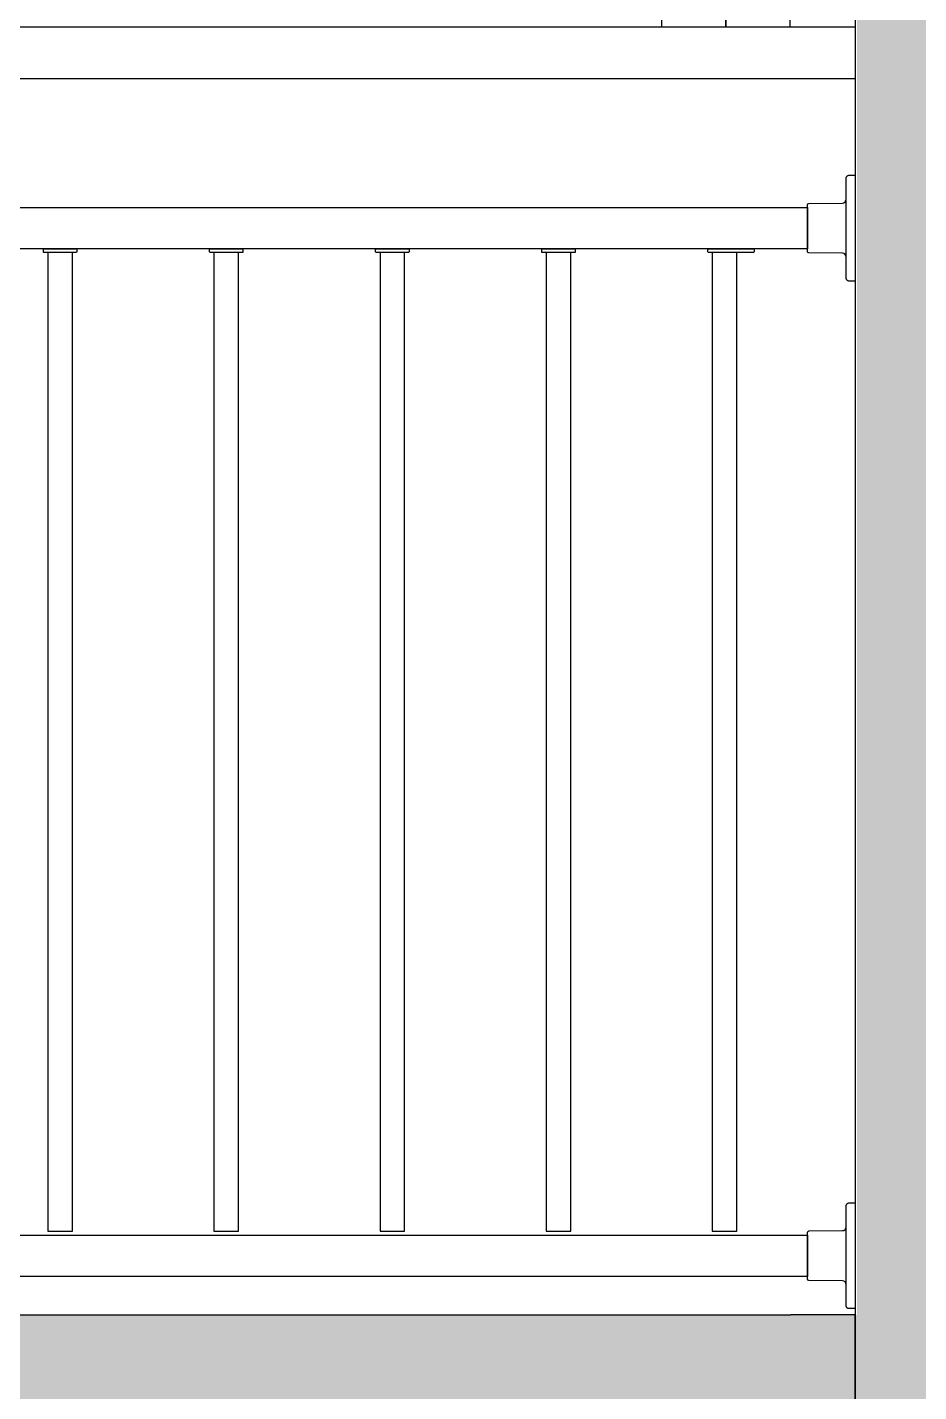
# Model space of a CAD drawing. Extents: x -12446 to 284554, y -295110 to 165007.
# Drawn here: x 19861 to 20553, y -252424 to -251364 of the extents above; entities that cross this region are included whole.
import ezdxf

# ---------------------------------------------------------------- set-up
doc = ezdxf.new("R2010")
doc.units = 0
doc.header["$LTSCALE"] = 1000
doc.linetypes.add('AX-14-E$0$AX-85-M02$0$DASH', pattern=[0.35, 0.25, -0.1])
doc.linetypes.add('AX-14-E$0$DASH', pattern=[0.35, 0.25, -0.1])
doc.layers.get('0').update_dxf_attribs({"linetype": 'CONTINUOUS'})
doc.layers.get('Defpoints').update_dxf_attribs({"linetype": 'CONTINUOUS'})
for name, color, linetype in [('A-Anno-Note', 241, 'CONTINUOUS'), ('AX-14-comp-tc$0$AX-T-LMCZ-Z$1$AX-13-E01-E03$0$家具与填充', 251, 'CONTINUOUS'), ('AX-14-comp-tc$0$灰褐色真石漆', 15, 'CONTINUOUS'), ('AX-14-E$0$A-Detl-Fine', 152, 'CONTINUOUS'), ('AX-14-E$0$A-Detl-Patt', 8, 'CONTINUOUS'), ('AX-14-E$0$A-Detl-Thin', 131, 'CONTINUOUS'), ('AX-14-E$0$A-elev-HRAL', 61, 'CONTINUOUS'), ('AX-14-E$0$A-elev-XFINE', 8, 'CONTINUOUS'), ('AX-14-E$0$栏杆型材', 82, 'CONTINUOUS'), ('AX-14-E$0$阳台栏杆扶手', 82, 'CONTINUOUS')]:
    doc.layers.add(name, color=color, linetype=linetype)
doc.layers.add('AX-14-E$0$花形线', color=241, linetype='CONTINUOUS', lineweight=15)

# ---------------------------------------------------------------- blocks, each defined once
blk = doc.blocks.new('AX-14-E$0$32固定座立面')
at = {"layer": 'AX-14-E$0$栏杆型材', "color": 6, "linetype": 'Continuous'}
blk.add_line((-7.000000000029103, -22.48393362967181), (-7.000000000029103, 22.48393362967181), dxfattribs=at)
blk.add_lwpolyline([(-7.000000000029103, -22.48393363013747, 0.4116598905253932), (-9.973820392653579, -19.48404786120226), (-36.00872653194528, -19.25684467663814, -0.411659890479309), (-36.99999999529972, -18.25688275466382), (-36.99999999529972, 18.25688275466382, -0.411659890479309), (-36.00872653194528, 19.25684467663814), (-9.973820392653579, 19.48404786120226, 0.4116598904800121), (-7.000000000029103, 22.48393362967181), (-7.000000000014551, 39.03737757549971, -0.4116598903650479), (-5.017453071239287, 41.03730142168934), (0, 41.08108807232929), (0, -41.08108807232929), (-5.017453071239287, -41.03730142167478, -0.41165989040972), (-7.000000000014551, -39.03737757517956)], format="xyb", close=True, dxfattribs=at)
blk = doc.blocks.new('AX-14-E$0$螺帽01')
at = {"layer": 'AX-14-E$0$A-elev-XFINE', "linetype": 'Continuous'}
blk.add_lwpolyline([(-12.5, -3), (12.5, -3, 0.4142135623274548), (13, -2.500000000058208), (13, -0.5, 0.4142135624073697), (12.5, 0), (-12.5, 0, 0.4142135623954785), (-13, -0.5000000000582077), (-13, -2.500000000058208, 0.4142135623389978)], format="xyb", close=True, dxfattribs=at)
blk = doc.blocks.new('AX-14-E$0$镁铝合金竖杆576')
at = {"layer": 'AX-14-E$0$A-elev-HRAL', "ltscale": 10}
for p, q in [((-13.50000172854925, 287.4872144144028, 2.708195550542179e-05), (-13.50000172854925, -287.5127855856117, 2.708195550542179e-05)), ((-13.00000172854925, 287.9872144144028, 2.708195550542179e-05), (4.99999827145075, 287.9872144144028, 2.708195550542179e-05)), ((5.49999827145075, 287.4872144144028, 2.708195550542179e-05), (5.49999827145075, -287.5127855856117, 2.708195550542179e-05)), ((-10.00000172854925, 283.9872144144028, 2.708195550542179e-05), (-9.998426948150154, 186.0128751676675)), ((-9.50000172854925, 284.4872144144028, 2.708195550542179e-05), (1.49999827145075, 284.4872144144028, 2.708195550542179e-05)), ((1.99999827145075, 283.9872144144028, 2.708195550542179e-05), (1.99999827145075, -284.0127855856117, 2.708195550542179e-05)), ((1.99999827145075, 207.4829752628284), (5.49999827145075, 207.4829752628284)), ((-9.998426948033739, 196.0128751676675), (0.001573051966261119, 186.0128751676675)), ((-9.998426948033739, 186.0128751676675), (0.001573051966261119, 186.0128751676675)), ((-9.998426948150154, 185.0128751676675), (-9.998426948150154, 171.0128751676675)), ((-9.998426948033739, 185.0128751676675), (0.001573051966261119, 185.0128751676675)), ((0.001573051966261119, 186.0128751676675), (0.001573051966261119, 170.0128751676675)), ((-9.998426948150154, 170.0128751676675), (-10, 8)), ((-9.998426948033739, 171.0128751676675), (0.001573051966261119, 171.0128751676675)), ((-9.998426948033739, 170.0128751676675), (0.001573051966261119, 170.0128751676675)), ((-9.998426948033739, 160.0128751676675), (0.001573051966261119, 170.0128751676675)), ((-10, 18), (0, 8)), ((-10, 8), (0, 8)), ((0, 8), (0, -8)), ((-10, -8), (-10.0000017285638, -170.0127855856408)), ((-10, -8), (0, -8)), ((-10, -18), (0, -8)), ((-10.0000017285638, -160.0127855856408), (-1.728563802316785e-06, -170.0127855856408)), ((-10.0000017285638, -170.0127855856408), (-1.728563802316785e-06, -170.0127855856408)), ((-10.0000017285638, -171.0127855856408), (-10.0000017285638, -185.0127855856408)), ((-10.0000017285638, -171.0127855856408), (-1.728563802316785e-06, -171.0127855856408)), ((-1.728563802316785e-06, -170.0127855856408), (-1.728563802316785e-06, -186.0127855856408)), ((-10.0000017285638, -185.0127855856408), (-1.728563802316785e-06, -185.0127855856408)), ((-10.0000017285638, -186.0127855856408), (-10.00000172854925, -284.0127855856117, 2.708195550542179e-05)), ((-10.0000017285638, -186.0127855856408), (-1.728563802316785e-06, -186.0127855856408)), ((-10.0000017285638, -196.0127855856408), (-1.728563802316785e-06, -186.0127855856408)), ((1.99999827145075, -187.5170247371716), (5.49999827145075, -187.5170247371716)), ((-9.50000172854925, -284.5127855856117, 2.708195550542179e-05), (1.49999827145075, -284.5127855856117, 2.708195550542179e-05)), ((-13.00000172854925, -288.0127855856117, 2.708195550542179e-05), (4.99999827145075, -288.0127855856117, 2.708195550542179e-05))]:
    blk.add_line(p, q, dxfattribs=at)
for centre, start, end in [((-13.00000172854925, 287.4872144144028, 2.708195550542179e-05), 90, 180), ((4.99999827145075, 287.4872144144028, 2.708195550542179e-05), 0, 90), ((-9.50000172854925, 283.9872144144028, 2.708195550542179e-05), 90, 180), ((1.49999827145075, 283.9872144144028, 2.708195550542179e-05), 0, 90), ((-9.50000172854925, -284.0127855856117, 2.708195550542179e-05), 180, 270), ((1.49999827145075, -284.0127855856117, 2.708195550542179e-05), 270, 0), ((-13.00000172854925, -287.5127855856117, 2.708195550542179e-05), 180, 270), ((4.99999827145075, -287.5127855856117, 2.708195550542179e-05), 270, 0)]:
    blk.add_arc(centre, 0.5, start, end, dxfattribs=at)
blk = doc.blocks.new('AX-14-E$0$祥云铁花六')
at = {"layer": 'AX-14-E$0$花形线'}
for p, q in [((0, -106.980199873462), (0, -3.000000000014552)), ((0, -3.000000000014552), (7, -3.000005006804713)), ((5.5, -6.499999940409907), (5.5, -138.9955218434479)), ((65.0064308643341, -5.499999940409907), (6.5, -5.499999940409907)), ((9, -1.000000000014552), (7, -3.000000000014552)), ((9, -1.455191522836685e-11), (490.9999965429306, -1.455191522836685e-11)), ((9, -1.455191522836685e-11), (9, -1.000000000014552)), ((229.2580686807632, -5.499999940409907), (91.62574088573456, -5.499999940409907)), ((408.3742555379868, -5.499999940409907), (270.7419277429581, -5.499999940409907)), ((493.4999964237213, -5.499999940409907), (434.9935655593872, -5.499999940409907)), ((490.9999965429306, -1.455191522836685e-11), (490.9999965429306, -1.000000000014552)), ((490.9999965429306, -1.000000000014552), (492.9999965429306, -3.000000000014552)), ((499.9999965429306, -3.000000000014552), (492.9999965429306, -3.000005006804713)), ((494.4999964237213, -138.9955218434479), (494.4999964237213, -6.499999940409907)), ((499.9999964237213, -3.000000000014552), (499.9999964237213, -106.980199873462)), ((101.4080988168716, -84.13289988042379), (119.0344878435135, -96.79419189692999)), ((380.9655085802078, -96.79419189692999), (398.5918976068497, -84.13289988042379)), ((0, -406.9801995754387), (0, -106.980199873462)), ((499.9999964237213, -106.980199873462), (499.9999964237213, -406.9801995754387)), ((94.18772089481354, -143.4182258248475), (67.0169118642807, -134.1916458606865)), ((432.9830855131149, -134.1916458606865), (405.8122755289078, -143.4182258248475)), ((96.17115390300751, -138.2883138060715), (96.24195182323456, -138.3162528276589)), ((403.7580446004868, -138.3162528276589), (403.8288425207138, -138.2883138060715)), ((5.5, -163.8206908106949), (5.5, -314.0681826472428)), ((494.4999964237213, -314.0681826472428), (494.4999964237213, -163.8206908106949)), ((214.7635407447815, -282.3408666849282), (214.741251707077, -282.4231836795952)), ((285.2587447166443, -282.4231836795952), (285.2364556789398, -282.3408666849282)), ((35.57925391197205, -290.4838196635392), (36.01769590377808, -292.8542976975586)), ((463.9823005199432, -292.8542976975586), (464.4207425117493, -290.4838196635392)), ((5.5, -369.6834005713608), (5.5, -449.0480865240243)), ((494.4999964237213, -454.9074245095399), (494.4999964237213, -369.6834005713608)), ((0, -496.9961594343331), (0, -406.9801995754387)), ((499.9999964237213, -406.9801995754387), (499.9999964237213, -496.9961594343331)), ((-4.999996423604898, -422), (-3.999996423604898, -421)), ((-4.999996423604898, -434), (-4.999996423604898, -422)), ((-3.999996423604898, -421), (3.576395101845264e-06, -421)), ((-3.999996423604898, -435), (-3.999996423604898, -421)), ((503.9999964237213, -421), (499.9999964237213, -421)), ((504.9999964237213, -422), (503.9999964237213, -421)), ((503.9999964237213, -435), (503.9999964237213, -421)), ((504.9999964237213, -434), (504.9999964237213, -422)), ((-4.999996423604898, -434), (-3.999996423604898, -435)), ((504.9999964237213, -434), (503.9999964237213, -435)), ((-3.999996423604898, -435), (3.576395101845264e-06, -435)), ((503.9999964237213, -435), (499.9999964237213, -435)), ((5.5, -467.7323704958108), (5.5, -493.4961594939377)), ((494.4999964237213, -493.4961594939377), (494.4999964237213, -467.7323704958108)), ((0, -496.9961594343331), (7, -496.9961544275429)), ((6.5, -494.4961594939377), (50.72592389583588, -494.4961594939377)), ((9, -498.9961594343331), (7, -496.9961594343331)), ((109.569473862648, -494.4961594939377), (178.9861488342285, -494.4961594939377)), ((198.4642397165298, -494.4961594939377), (301.5357567071915, -494.4961594939377)), ((321.0138475894928, -494.4961594939377), (390.4305235147476, -494.4961594939377)), ((449.2740734815598, -494.4961594939377), (493.4999964237213, -494.4961594939377)), ((490.9999965429306, -498.9961594343331), (492.9999965429306, -496.9961594343331)), ((499.9999965429306, -496.9961594343331), (492.9999965429306, -496.9961544275429)), ((9, -499.9961594343331), (9, -498.9961594343331)), ((490.9999965429306, -499.9961594343331), (9, -499.9961594343331)), ((490.9999965429306, -499.9961594343331), (490.9999965429306, -498.9961594343331))]:
    blk.add_line(p, q, dxfattribs=at)
at = {"layer": 'AX-14-E$0$花形线', "ltscale": 10}
for p, q in [((-4.999996423604898, -65.97433924669167), (-3.999996423604898, -64.97433924669167)), ((-4.999996423604898, -77.97433924669167), (-4.999996423604898, -65.97433924669167)), ((-3.999996423604898, -64.97433924669167), (3.576395101845264e-06, -64.97433924669167)), ((-3.999996423604898, -78.97433924669167), (-3.999996423604898, -64.97433924669167)), ((503.9999964237213, -64.97433924669167), (499.9999964237213, -64.97433924669167)), ((504.9999964237213, -65.97433924669167), (503.9999964237213, -64.97433924669167)), ((503.9999964237213, -78.97433924669167), (503.9999964237213, -64.97433924669167)), ((504.9999964237213, -77.97433924669167), (504.9999964237213, -65.97433924669167)), ((-4.999996423604898, -77.97433924669167), (-3.999996423604898, -78.97433924669167)), ((-3.999996423604898, -78.97433924669167), (3.576395101845264e-06, -78.97433924669167)), ((503.9999964237213, -78.97433924669167), (499.9999964237213, -78.97433924669167)), ((504.9999964237213, -77.97433924669167), (503.9999964237213, -78.97433924669167))]:
    blk.add_line(p, q, dxfattribs=at)
at = {"layer": 'AX-14-E$0$花形线'}
for centre, radius, start, end in [((6.5, -6.499999940409907), 0.9999999989799999, 90, 180), ((90.18168485164642, -71.53264290095831), 66.80387241886004, 111.4629093934864, 249.7108514307386), ((65.0064308643341, -7.499999940409907), 1.99999999796, 291.4629093934864, 90), ((139.0540968179703, -39.5245949030068), 58.37055796918202, 144.3447471880921, 229.8381955332747), ((258.7938046455383, -95.1620648503449), 90.50403989761587, 108.6200737830272, 151.5086471628856), ((229.2580686807632, -7.499999940409907), 1.99999999796, 288.6200737830271, 90), ((270.7419277429581, -7.499999940409907), 1.99999999796, 90, 251.3799262169728), ((241.206191778183, -95.1620648503449), 90.50403989761587, 28.49135283711445, 71.37992621697286), ((360.945899605751, -39.5245949030068), 58.37055796918202, 310.1618044667252, 35.65525281190792), ((409.8183115720749, -71.53264290095831), 66.80387241886004, 290.2891485692614, 68.53709060651357), ((434.9935655593872, -7.499999940409907), 1.99999999796, 90, 248.5370906065135), ((493.4999964237213, -6.499999940409907), 0.9999999989799999, 0, 90), ((89.39513087272644, -71.97663289310003), 60.61726347572039, 103.7038428854897, 249.4926234613521), ((146.910139799118, -34.75069195033575), 72.075482670193, 164.5586934920799, 232.2860796899282), ((75.50850689411163, -15.02801293136145), 1.99999999796, 344.5586934920798, 103.7038428854897), ((258.2267336845398, -94.42536687852407), 84.12785882371958, 96.83482436518949, 154.2697359278859), ((249.9999986886978, -25.78877496720816), 14.9999999847, 83.1651756348105, 96.83482436518949), ((241.7732627391815, -94.42536687852407), 84.12785882371958, 25.73026407211406, 83.1651756348105), ((353.0898566246033, -34.75069195033575), 72.075482670193, 307.7139203100718, 15.44130650792014), ((424.4914895296097, -15.02801293136145), 1.99999999796, 76.29615711451028, 195.4413065079202), ((410.6048655509949, -71.97663289310003), 60.61726347572039, 289.9688144028241, 76.29615711451028), ((177.4831688404083, -51.05358290673757), 1.99999999796, 272.9378450462368, 332.105497031088), ((322.516827583313, -51.05358290673757), 1.99999999796, 207.8945029689121, 267.0621549537631), ((180.7407717704773, -114.5297418832924), 61.55969436875911, 92.93784504623686, 162.2662474151246), ((180.7407717704773, -114.5297418832924), 56.05969437436912, 89.2014088961248, 164.7366075558165), ((181.5360497236252, -57.47558993102575), 0.9999999989798999, 269.2014088961248, 334.7269725251507), ((318.4639467000961, -57.47558993102575), 0.9999999989798999, 205.2730274748493, 270.7985911038752), ((319.259224653244, -114.5297418832924), 56.05969437436912, 15.26339244418351, 90.79859110387521), ((319.259224653244, -114.5297418832924), 61.55969436875911, 17.73375258487546, 87.06215495376314), ((262.5512447357178, -146.8980827927735), 73.67847733781795, 99.80826393756382, 178.7151542409307), ((261.2386467456818, -145.3944578170922), 65.9914627524587, 99.80552574727808, 187.1067536736029), ((238.7613496780396, -145.3944578170922), 65.9914627524587, 352.8932463263972, 80.19447425272192), ((237.4487527608871, -146.8980827927735), 73.67847733781795, 1.28484575906932, 80.19173606243619), ((-287.100861787796, -696.7087622881081), 719.716601469689, 52.13780660851013, 57.19577320626949), ((787.1008591651917, -696.7087622881081), 719.716601469689, 122.8042267937305, 127.8621933914899), ((120.2012938261032, -95.16982585193182), 1.99999999796, 234.3097593793696, 342.2662474151246), ((128.5879888534546, -100.2981648445275), 1.99999999796, 164.7366075558165, 234.9669154755162), ((-180.9712338447571, -558.9677733779099), 551.3579962627148, 48.32949176707646, 55.98801189839802), ((680.9712302684784, -558.9677733779099), 551.3579962627148, 124.011988101602, 131.6705082329235), ((371.4120075702667, -100.2981648445275), 1.99999999796, 305.0330845244839, 15.26339244418351), ((379.7987025976181, -95.16982585193182), 1.99999999796, 197.7337525848754, 305.6902406206304), ((73.41412687301636, -114.7029978633072), 14.9999999847, 249.4926234613521, 253.5166359200097), ((-30.52662396430969, -465.9755994677689), 351.3278870443457, 68.86138478943073, 73.51663592000968), ((-6.73858904838562, -352.4768336415436), 276.0563860816225, 45.59111177579986, 54.22741266465886), ((506.7385854721069, -352.4768336415436), 276.0563860816225, 125.7725873353411, 134.4088882242002), ((530.526620388031, -465.9755994677689), 351.3278870443457, 106.4044229423711, 111.1386152105693), ((20.5, -138.9955218434479), 14.9999999847, 180, 198.5787558971937), ((78.77336585521698, -119.408418834224), 76.47714867651331, 198.5787558971937, 243.5048431294695), ((-3.05996298789978, -394.9366605878022), 269.6639299124428, 44.61567104175442, 68.86138478943073), ((-10.49509108066559, -406.2723455429223), 288.4324251514989, 45.19223101766538, 68.28073548212706), ((186.9266008138657, -145.6201528310921), 1.99999999796, 228.3294917670764, 10.78226646920305), ((510.4950884580612, -406.2723455429223), 288.4324251514989, 111.7192645178729, 134.8077689823346), ((313.0733956098557, -145.6201528310921), 1.99999999796, 169.2177335307969, 311.6705082329235), ((503.0599594116211, -394.9366605878022), 269.6639299124428, 111.1386152105693, 135.3843289582456), ((421.2266305685043, -119.408418834224), 76.47714867651331, 296.4951568705305, 341.4212441028063), ((479.4999964237213, -138.9955218434479), 14.9999999847, 341.4212441028063, 0), ((49.62166392803192, -294.9414976835396), 195.5157573805739, 0.383395048824174, 45.59111177579986), ((205.712162733078, -152.6431558132317), 9.9999999898, 185.253719765192, 222.1558572208282), ((450.3783334493637, -294.9414976835396), 195.5157573805739, 134.4088882242002, 179.6166049511758), ((294.2878346443176, -152.6431558132317), 9.9999999898, 317.8441427791718, 354.746280234808), ((7.5, -163.8206908106949), 1.99999999796, 31.93013801277514, 180), ((78.72243690490723, -119.4366358518746), 81.9200805162915, 211.9301380127751, 243.3005575090214), ((48.26276087760925, -295.1886796951439), 202.3900667930621, 9.241305938133415, 42.15585722082818), ((451.7372355461121, -295.1886796951439), 202.3900667930621, 137.8441427791718, 170.7586940618666), ((421.2775595188141, -119.4366358518746), 81.9200805162915, 296.6994424909786, 328.0698619872248), ((492.4999964237213, -163.8206908106949), 1.99999999796, 0, 148.0698619872249), ((105.685623884201, -81.64783191682363), 122.492118236058, 240.1164122143012, 263.9736838439302), ((394.3143725395203, -81.64783191682363), 122.492118236058, 276.0263161560698, 299.8835877856988), ((105.685623884201, -81.64783191682363), 127.992118230448, 240.1164045904794, 260.3321803386717), ((394.3143725395203, -81.64783191682363), 127.992118230448, 279.6678196613283, 299.8835954095206), ((115.0666818618774, -331.739168643966), 123.8762298147462, 104.3564109642684, 111.3434116345824), ((83.85529482364655, -209.7937937379029), 1.99999999796, 284.3564109642684, 80.3321803386717), ((53.60887694358826, -567.0214374065545), 365.6674424266191, 78.91109665105373, 83.84333824503909), ((115.1120548248291, -283.6718676686432), 76.00506937846484, 43.33399410838054, 83.33128380725573), ((133.7333498001099, -261.0728527307656), 78.27481852323969, 345.2932916207091, 45.19223342367068), ((133.7333498001099, -261.0728527307656), 83.77481851762968, 21.51288251676334, 45.19223101766538), ((366.2666466236115, -261.0728527307656), 78.27481852323969, 134.8077665763293, 194.7067083792909), ((366.2666466236115, -261.0728527307656), 83.77481851762968, 134.8077689823346, 158.4871174832367), ((384.8879415988922, -283.6718676686432), 76.00506937846484, 96.66871619274426, 136.6660058916194), ((446.3911194801331, -567.0214374065545), 365.6674424266191, 96.1566617549609, 101.0889033489463), ((416.1447016000748, -209.7937937379029), 1.99999999796, 99.6678196613283, 255.6435890357316), ((384.9333145618439, -331.739168643966), 123.8762298147462, 68.65658836541765, 75.64358903573157), ((95.07732486724854, -277.8856526613381), 66.44820663607283, 112.1901505927436, 194.3854675994263), ((94.8769918680191, -277.6643207073357), 60.66762994291901, 112.1323159449597, 192.198959608172), ((114.0109688043594, -324.7094766497758), 111.4549881132159, 85.2413478246045, 112.1323159449597), ((114.3164378404617, -285.2610516548302), 72.17825613485817, 43.68527658119166, 82.88452205906734), ((385.6835585832596, -285.2610516548302), 72.17825613485817, 97.11547794093265, 136.3147234188083), ((385.9890276193619, -324.7094766497758), 111.4549881132159, 67.86768405504027, 94.7586521753955), ((405.1230045557022, -277.6643207073357), 60.66762994291901, 347.801040391828, 67.86768405504027), ((404.9226715564728, -277.8856526613381), 66.44820663607283, 345.6145324005737, 67.80984940725635), ((141.9704978466034, -258.3316476941254), 39.07943190563898, 295.1597301754496, 43.33399410838054), ((230.278709769249, -223.0175447464135), 19.9999999796, 201.5128825167633, 209.4559126631135), ((34.320680975914, -333.6863036155846), 205.0491576422498, 7.173417483289445, 29.45591266311357), ((465.6793154478073, -333.6863036155846), 205.0491576422498, 150.5440873368865, 172.8265825167106), ((269.7212866544724, -223.0175447464135), 19.9999999796, 330.5440873368864, 338.4871174832367), ((358.0294985771179, -258.3316476941254), 39.07943190563898, 136.6660058916194, 244.8402698245504), ((138.1185938119888, -271.3021177053597), 29.46897153901165, 357.7362758501953, 118.4287322062481), ((144.4342358112335, -257.5456047058251), 31.26500393233969, 329.1667755343976, 45.07814654535541), ((355.5657606124878, -257.5456047058251), 31.26500393233969, 134.9218534546446, 210.8332244656024), ((361.8814026117325, -271.3021177053597), 29.46897153901165, 61.57126779375193, 182.2637241498047), ((148.0958007574081, -289.9293527007248), 50.59983652482816, 118.3226052316616, 234.344617371163), ((147.9941078424454, -289.8820986747887), 45.01038628965941, 117.9535579897156, 240.620665251958), ((138.1185938119888, -271.3021177053597), 23.96897154462165, 293.3930351159637, 117.9204692417039), ((361.8814026117325, -271.3021177053597), 23.96897154462165, 62.07953075829607, 246.6069648840363), ((352.0058885812759, -289.8820986747887), 45.01038628965941, 299.379334748042, 62.04644201028435), ((351.9041956663132, -289.9293527007248), 50.59983652482816, 305.655382628837, 61.67739476833842), ((133.7333498001099, -261.0728527307656), 83.77481851762968, 345.2932916207091, 357.6895611098483), ((219.4384397268295, -264.5307636857178), 1.99999999796, 20.14551826817973, 177.6895611098483), ((-25.28285098075867, -354.3065655827668), 262.6687644727778, 10.39275135929248, 20.14551826817973), ((249.9999986886978, -262.3651117086556), 1.99999999796, 189.2413059381334, 350.7586940618665), ((525.28284740448, -354.3065655827668), 262.6687644727778, 159.8544817318203, 169.6072486407075), ((280.5615566968918, -264.5307636857178), 1.99999999796, 2.310438890151712, 159.8544817318203), ((366.2666466236115, -261.0728527307656), 83.77481851762968, 182.3104388901517, 194.7067083792909), ((169.5630067586899, -272.5451157093194), 1.99999999796, 177.7362758501954, 329.1667755343976), ((330.4369896650314, -272.5451157093194), 1.99999999796, 210.8332244656024, 2.263724149804627), ((177.8477017879486, -271.5251806974557), 38.46947475208113, 217.2759066280382, 343.5433630443784), ((178.5640398263931, -272.325638711467), 32.05996665574882, 230.4792223645409, 344.4048681931097), ((322.1522946357727, -271.5251806974557), 38.46947475208113, 196.4566369556216, 322.7240933719619), ((321.4359565973282, -272.325638711467), 32.05996665574882, 195.5951318068903, 309.5207776354591), ((44.67941391468048, -332.0923836231377), 39.31804313024559, 111.7373446368524, 154.1363681673288), ((29.74387490749359, -294.6427686810639), 0.9999999989799999, 291.9631806717698, 14.38546759942628), ((36.99905598163605, -292.6621206998971), 0.9999999989799999, 191.0798548915556, 278.9061270563389), ((42.46523594856262, -327.5440056324151), 34.30757686521627, 342.2250596364513, 98.90612705633892), ((148.0321828126907, -294.218711674228), 0.9999999989799999, 113.3930351159637, 217.2759066280382), ((159.4351397752762, -295.5137136578705), 1.99999999796, 115.1597301754496, 230.4792223645409), ((205.1019988059998, -292.076003670707), 40.06132172143744, 335.5468137873026, 357.7723120863644), ((294.8979986906052, -292.076003670707), 40.06132172143744, 182.2276879136356, 204.4531862126974), ((340.5648566484451, -295.5137136578705), 1.99999999796, 309.5207776354591, 64.84026982455042), ((351.9678145647049, -294.218711674228), 0.9999999989799999, 322.7240933719619, 66.60696488403633), ((457.5347604751587, -327.5440056324151), 34.30757686521627, 81.09387294366108, 197.7749403635487), ((463.0009404420853, -292.6621206998971), 0.9999999989799999, 261.0938729436611, 348.9201451084444), ((470.2561215162277, -294.6427686810639), 0.9999999989799999, 165.6145324005737, 248.0368193282302), ((455.3205825090408, -332.0923836231377), 39.31804313024559, 25.86363183267125, 68.26265536314754), ((45.04476392269135, -332.5711686611321), 34.39982627997217, 109.6431251168112, 162.4706606826142), ((42.45886695384979, -327.5714166164544), 28.83163873406173, 343.2516406825424, 108.1431932050102), ((213.4047627449036, -310.5304076671746), 19.9999999796, 304.6648599173812, 10.39275135929248), ((286.5952336788177, -310.5304076671746), 19.9999999796, 169.6072486407075, 235.3351400826188), ((457.5411294698715, -327.5714166164544), 28.83163873406173, 71.85680679498978, 196.7483593174576), ((454.9552334547043, -332.5711686611321), 34.39982627997217, 17.52933931738586, 70.35687488318882), ((7.5, -314.0681826472428), 1.99999999796, 180, 334.1363681673287), ((239.7492116689682, -307.8314726352837), 1.99999999796, 187.1734174832894, 335.5468137873026), ((260.2507847547531, -307.8314726352837), 1.99999999796, 204.4531862126974, 352.8265825167105), ((492.4999964237213, -314.0681826472428), 1.99999999796, 205.8636318326712, 0), ((98.61508989334106, -341.7787036299851), 88.56170577608705, 167.2345979422912, 184.4472734751875), ((173.7382768392563, -253.1695896983292), 89.740185442875, 237.7959410371817, 304.6648599173812), ((326.261719584465, -253.1695896983292), 89.740185442875, 235.3351400826188, 302.2040589628183), ((401.3849065303802, -341.7787036299851), 88.56170577608705, 355.5527265248125, 12.7654020577088), ((107.1325888633728, -351.5143555998948), 40.22764527351779, 157.1293454639748, 212.219746655081), ((107.1442928314209, -351.5162296295312), 34.73915764461605, 157.1339979257462, 212.4682058105319), ((176.1215667724609, -242.9788396954682), 105.1858116698104, 236.8488328911231, 260.0488468013462), ((174.2358567714691, -253.7268077135232), 94.27367481542086, 260.0488468013462, 306.1556667353482), ((75.92557489871979, -161.0772438049462), 230.4388960191523, 294.260620007953, 312.4745987834767), ((91.98568189144135, -187.7956147790101), 205.0491576422498, 293.5858599430701, 315.7060557002627), ((5.5, -152.8656768202927), 295.8652737140174, 307.0892585856819, 322.4720018915781), ((230.4959517717361, -330.7214076519158), 1.08547089739482, 342.7316264931041, 126.1556667353482), ((239.081378698349, -332.2803826332238), 1.331918447288443, 322.4720018915781, 104.2731750620549), ((260.9186177253723, -332.2803826332238), 1.331918447288443, 75.72682493794512, 217.5279981084218), ((494.4999964237213, -152.8656768202927), 295.8652737140174, 217.5279981084218, 232.9107414143181), ((408.01431453228, -187.7956147790101), 205.0491576422498, 224.2939442997374, 246.4141400569298), ((269.5040446519852, -330.7214076519158), 1.08547089739482, 53.84433326465182, 197.2683735068959), ((424.0744215250015, -161.0772438049462), 230.4388960191523, 227.5254012165233, 245.739379992047), ((325.7641396522522, -253.7268077135232), 94.27367481542086, 233.8443332646519, 279.9511531986538), ((323.8784296512604, -242.9788396954682), 105.1858116698104, 279.9511531986538, 303.151167108877), ((392.8557045459747, -351.5162296295312), 34.73915764461605, 327.5317941894681, 22.86600207425377), ((392.8674085140228, -351.5143555998948), 40.22764527351779, 327.780253344919, 22.87065453602521), ((25.27486991882324, -347.4827976226952), 14.9999999847, 184.4472734751875, 190.9878073457061), ((23.90728390216827, -173.399363815799), 273.8246700089989, 306.6048006670305, 322.2396830479698), ((-30.52662396430969, -235.0207567215111), 293.2183677644173, 323.6073728108454, 338.4375009940818), ((240.9328047037125, -342.2936696410325), 1.331918447288443, 338.4375009940818, 114.1721194251104), ((259.0671917200089, -342.2936696410325), 1.331918447288443, 65.82788057488958, 201.5624990059182), ((530.526620388031, -235.0207567215111), 293.2183677644173, 201.5624990059182, 216.3926271891546), ((476.092712521553, -173.399363815799), 273.8246700089989, 217.7603169520302, 233.3951993329695), ((474.7251274585724, -347.4827976226952), 14.9999999847, 349.0121926542939, 355.5527265248125), ((99.39475190639496, -333.0917196273949), 90.50403989761587, 190.9878073457061, 277.6866595552433), ((-3.812785983085632, -249.3104507327225), 268.335243137398, 299.9235113278472, 335.5929359029465), ((241.4526966810226, -360.6042795777466), 0.9999999989799999, 356.5917613748007, 155.5929359029466), ((258.5472997426987, -360.6042795777466), 0.9999999989799999, 24.40706409705346, 183.4082386251993), ((503.8127824068069, -249.3104507327225), 268.335243137398, 204.4070640970535, 240.0764886721529), ((400.6052445173264, -333.0917196273949), 90.50403989761587, 262.3133404447567, 349.0121926542939), ((7.5, -369.6834005713608), 1.99999999796, 21.1900943534311, 180), ((97.75797390937805, -334.6925896406319), 94.80319618148074, 201.1900943534311, 293.4218008001477), ((104.6788659095764, -354.3162596225884), 31.17327311514326, 210.5584926989351, 270.3162598617714), ((25.7748589515686, -347.7595356106904), 217.0599847886988, 319.3098617958977, 356.5917613748007), ((474.2251374721527, -347.7595356106904), 217.0599847886988, 183.4082386251993, 220.6901382041023), ((402.2420225143433, -334.6925896406319), 94.80319618148074, 246.7448663658556, 338.809905646569), ((395.3211305141449, -354.3162596225884), 31.17327311514326, 269.6837401382287, 329.4415073010649), ((492.4999964237213, -369.6834005713608), 1.99999999796, 0, 158.8099056465689), ((104.6843649148941, -354.3065655827668), 36.6829375028134, 210.5686920645448, 270.3075853929701), ((103.9555199146271, -223.2706277370598), 162.2209011891347, 270.3162598617714, 294.260620007953), ((100.6394028663635, -207.6165327429917), 183.42149784771, 271.3251680042295, 293.5858599430701), ((-18.3062070608139, -324.5867006182816), 272.1952096788609, 322.2387895675614, 348.1037797271384), ((249.9999986886978, -381.1092005968239), 1.99999999796, 11.89622027286165, 168.1037797271383), ((518.3062034845352, -324.5867006182816), 272.1952096788609, 191.8962202728617, 217.7612104324386), ((399.3605945110321, -207.6165327429917), 183.42149784771, 246.4141400569298, 268.6748319957706), ((396.0444765090942, -223.2706277370598), 162.2209011891347, 245.739379992047, 269.6837401382287), ((395.3156325817108, -354.3065655827668), 36.6829375028134, 269.69241460703, 329.4313079354552), ((67.96902692317963, -235.4967397451546), 192.2782478363762, 283.0850146775853, 307.0892585856819), ((432.0309705734253, -235.4967397451546), 192.2782478363762, 232.9107414143181, 256.9149853224147), ((57.2356299161911, -218.2681657672074), 217.9320226229093, 291.029990327028, 306.6048006670305), ((442.7643665075302, -218.2681657672074), 217.9320226229093, 233.3951993329695, 248.8945324851188), ((13.44028198719025, -267.4272227287438), 238.5990686913289, 298.550104704604, 323.6073728108454), ((486.5597144365311, -267.4272227287438), 238.5990686913289, 216.3926271891546, 241.449895295396), ((358.888850569725, -435.5749195218232), 14.9999999847, 66.74486636585557, 68.89453248511873), ((20.5, -449.0480865240243), 14.9999999847, 180, 224.5930096887557), ((419.7777165174484, -390.1682905554917), 98.86644878695621, 241.449895295396, 319.0944536126393), ((7.5, -467.7323704958108), 1.99999999796, 46.55452192844258, 180), ((80.22227990627289, -390.1682905554917), 98.86644878695621, 224.5930096887557, 298.550104704604), ((492.4999964237213, -467.7323704958108), 1.99999999796, 0, 133.4454780715574), ((80.14769887924194, -391.0316255688813), 103.6441785876829, 226.5545219284426, 253.8293729858378), ((419.8522984981537, -391.0316255688813), 103.6441785876829, 286.1706270141622, 313.4454780715574), ((80.14769887924194, -391.0316255688813), 103.6441785876829, 286.1706270141622, 298.7784530602133), ((419.8522984981537, -391.0316255688813), 103.6441785876829, 241.2215469397866, 253.8293729858378), ((6.5, -493.4961594939377), 0.9999999989799999, 180, 270), ((50.72592389583588, -492.4961594939377), 1.99999999796, 270, 73.82937298583775), ((109.569473862648, -492.4961594939377), 1.99999999796, 106.1706270141622, 270), ((178.9861488342285, -479.4961594939377), 14.9999999847, 270, 319.3098617958977), ((198.4642397165298, -492.4961594939377), 1.99999999796, 142.2387895675614, 270), ((301.5357567071915, -492.4961594939377), 1.99999999796, 270, 37.76121043243865), ((321.0138475894928, -479.4961594939377), 14.9999999847, 220.6901382041023, 270), ((390.4305235147476, -492.4961594939377), 1.99999999796, 270, 73.82937298583775), ((449.2740734815598, -492.4961594939377), 1.99999999796, 106.1706270141622, 270), ((493.4999964237213, -493.4961594939377), 0.9999999989799999, 270, 0)]:
    blk.add_arc(centre, radius, start, end, dxfattribs=at)
at = {"layer": 'Defpoints', "color": 1, "linetype": 'AX-14-E$0$DASH', "ltscale": 0.1}
blk.add_lwpolyline([(0, -500), (500, -500), (500, 0), (0, 0)], close=True, dxfattribs=at)
blk = doc.blocks.new('AX-14-E$0$A$C324253E3')
blk.add_wipeout([(0.0003915565903298557, 1044.9999698244342), (4799.527111872216, 1044.9999698244342), (4799.527111872216, 44.99996982442099), (0.0003915565903298557, 44.99996982442099)]).dxf.layer = 'AX-14-E$0$A-Detl-Thin'
at = {"layer": 'AX-14-E$0$A-Detl-Thin'}
blk.add_line((50.00039155653212, 44.99996982439188), (4749.527111872216, 44.99996982439188), dxfattribs=at)
blk.add_lwpolyline([(4799.527111872216, 1044.999969824392), (4799.527111872216, 44.99996982439188)], dxfattribs=at)
at = {"layer": 'AX-14-E$0$A-elev-HRAL', "ltscale": 10}
for points in [[(4194.553832188016, 872.9999698243919, -0.4142135623730951), (4195.053832188016, 872.4999698243919), (4195.053832188016, 870.4999698243919, -0.4142135623730951), (4194.553832188016, 869.9999698243919), (4169.553832188016, 869.9999698243919, -0.4142135623730951), (4169.053832188016, 870.4999698243919), (4169.053832188016, 872.4999698243919, -0.4142135623730951), (4169.553832188016, 872.9999698243919)], [(4323.553832188016, 872.9999698243919, -0.4142135623730951), (4324.053832188016, 872.4999698243919), (4324.053832188016, 870.4999698243919, -0.4142135623730951), (4323.553832188016, 869.9999698243919), (4298.553832188016, 869.9999698243919, -0.4142135623730951), (4298.053832188016, 870.4999698243919), (4298.053832188016, 872.4999698243919, -0.4142135623730951), (4298.553832188016, 872.9999698243919)], [(4452.553832188016, 872.9999698243919, -0.4142135623730951), (4453.053832188016, 872.4999698243919), (4453.053832188016, 870.4999698243919, -0.4142135623730951), (4452.553832188016, 869.9999698243919), (4427.553832188016, 869.9999698243919, -0.4142135623730951), (4427.053832188016, 870.4999698243919), (4427.053832188016, 872.4999698243919, -0.4142135623730951), (4427.553832188016, 872.9999698243919)], [(4581.553832188016, 872.9999698243919, -0.4142135623730951), (4582.053832188016, 872.4999698243919), (4582.053832188016, 870.4999698243919, -0.4142135623730951), (4581.553832188016, 869.9999698243919), (4556.553832188016, 869.9999698243919, -0.4142135623730951), (4556.053832188016, 870.4999698243919), (4556.053832188016, 872.4999698243919, -0.4142135623730951), (4556.553832188016, 872.9999698243919)], [(4720.553832188016, 872.9999698244501, -0.4142135623730951), (4721.053832188016, 872.4999698244501), (4721.053832188016, 870.4999698244501, -0.4142135623730951), (4720.553832188016, 869.9999698244501), (4685.553832188016, 869.9999698243919, -0.4142135623730951), (4685.053832188016, 870.4999698243919), (4685.053832188016, 872.4999698243919, -0.4142135623730951), (4685.553832188016, 872.9999698243919)]]:
    blk.add_lwpolyline(points, format="xyb", close=True, dxfattribs=at)
for points in [[(4172.553832188016, 109.9999698244501), (4191.553832188016, 109.9999698244501), (4191.553832188016, 869.9999698243919), (4172.553832188016, 869.9999698243919)], [(4301.553832188016, 109.9999698244501), (4320.553832188016, 109.9999698244501), (4320.553832188016, 869.9999698243919), (4301.553832188016, 869.9999698243919)], [(4430.553832188016, 109.9999698244501), (4449.553832188016, 109.9999698244501), (4449.553832188016, 869.9999698243919), (4430.553832188016, 869.9999698243919)], [(4559.553832188016, 109.9999698244501), (4578.553832188016, 109.9999698244501), (4578.553832188016, 869.9999698243919), (4559.553832188016, 869.9999698243919)], [(4688.553832188016, 109.9999698244501), (4707.553832188016, 109.9999698244501), (4707.553832188016, 869.9999698243919), (4688.553832188016, 869.9999698243919)]]:
    blk.add_lwpolyline(points, close=True, dxfattribs=at)
at = {"layer": 'AX-14-E$0$栏杆型材'}
for points in [[(4762.527111876989, 872.9999698244501), (3601.527111867559, 872.9999698243919), (3601.527111867559, 904.9999698244501), (4762.527111876989, 904.9999698244501)], [(3601.527111867559, 106.9999698244501), (4762.527111876989, 106.9999698244501), (4762.527111876989, 74.99996982439188), (3601.527111867559, 74.99996982439188)]]:
    blk.add_lwpolyline(points, close=True, dxfattribs=at)
at = {"layer": 'AX-14-E$0$阳台栏杆扶手'}
for p, q in [((4799.527111872216, 1044.999969824392), (1564.324360040599, 1044.999969824392)), ((4799.527111872216, 1004.999969824392), (1564.324360040599, 1004.999969824392))]:
    blk.add_line(p, q, dxfattribs=at)
at = {"layer": 'AX-14-E$0$A-elev-HRAL'}
for p in [(4799.527111872216, 888.9999698244501), (4799.527111872216, 90.99996982445009)]:
    blk.add_blockref('AX-14-E$0$32固定座立面', p, dxfattribs=at)
blk = doc.blocks.new('AX-14-E$0$A$C4D5E14F1')
at = {"layer": 'AX-14-E$0$A-Detl-Fine'}
blk.add_lwpolyline([(17350.03552281558, 2600.000069307454), (18399.03552281558, 2600.000069307454), (18399.03552281558, 1415.000069307454), (17350.03552281558, 1415.000069307454)], close=True, dxfattribs=at)
blk.add_lwpolyline([(18549.52685550126, 1415.000069307454), (18499.03552281558, 1415.000069307454), (18499.03552281558, 2600.000069307454), (18549.52685550126, 2600.000069307454)], dxfattribs=at)
at = {"layer": 'AX-14-E$0$A-Detl-Patt', "linetype": 'AX-14-E$0$AX-85-M02$0$DASH'}
blk.add_lwpolyline([(18549.52685550126, 1469.294288211735), (18499.03552281558, 1415.000069307454)], dxfattribs=at)
at = {"layer": 'AX-14-E$0$A-Detl-Thin'}
for p, q in [((18549.52685550126, 2950.00012890331), (18549.52685550126, 645.000128903368)), ((18549.52685550126, 2950.00012890331), (18549.52685550126, 645.000128903368)), ((18549.52685550124, 1365.00012890331), (17300.03543192474, 1365.00012890331)), ((17300.03552282407, 1365.00012890331), (18549.52685550124, 1365.00012890331)), ((17300.03552282407, 1365.00012890331), (18549.52685550124, 1365.00012890331)), ((17300.03552282407, 1265.000069307454), (18549.52685550124, 1265.000069307454))]:
    blk.add_line(p, q, dxfattribs=at)
for points in [[(17300.03552281558, 2650.000069307454), (18449.03552281558, 2650.000069307454), (18449.03552281558, 1365.000069307454), (17300.03552281558, 1365.000069307454)], [(17951.03543192474, 1365.000069307454), (17300.03543192474, 1365.000069307454), (17300.03543192474, 1365.000069307454), (17951.03543192474, 1365.000069307454)], [(17300.03552281558, 1365.000069307454), (18449.03552281558, 1365.000069307454), (18449.03552281558, 1365.000069307454), (17300.03552281558, 1365.000069307454)]]:
    blk.add_lwpolyline(points, close=True, dxfattribs=at)
for points in [[(18549.52685550126, 1365.000069307454), (18449.03552281558, 1365.000069307454), (18449.03552281558, 2650.000069307454), (18549.52685550126, 2650.000069307454)], [(18549.52685327336, 1855.00012890331), (18549.52685327336, 855.0001289033098)]]:
    blk.add_lwpolyline(points, dxfattribs=at)
at = {"layer": 'AX-14-E$0$A-elev-HRAL', "ltscale": 10}
for points in [[(17944.55357358916, 1683.00012890331, -0.4142135623730951), (17945.05357358916, 1682.50012890331), (17945.05357358916, 1680.50012890331, -0.4142135623730951), (17944.55357358916, 1680.00012890331), (17919.55357358916, 1680.00012890331, -0.4142135623730951), (17919.05357358916, 1680.50012890331), (17919.05357358916, 1682.50012890331, -0.4142135623730951), (17919.55357358916, 1683.00012890331)], [(18073.55357358916, 1683.00012890331, -0.4142135623730951), (18074.05357358916, 1682.50012890331), (18074.05357358916, 1680.50012890331, -0.4142135623730951), (18073.55357358916, 1680.00012890331), (18048.55357358916, 1680.00012890331, -0.4142135623730951), (18048.05357358916, 1680.50012890331), (18048.05357358916, 1682.50012890331, -0.4142135623730951), (18048.55357358916, 1683.00012890331)], [(18202.55357358916, 1683.00012890331, -0.4142135623730951), (18203.05357358916, 1682.50012890331), (18203.05357358916, 1680.50012890331, -0.4142135623730951), (18202.55357358916, 1680.00012890331), (18177.55357358916, 1680.00012890331, -0.4142135623730951), (18177.05357358916, 1680.50012890331), (18177.05357358916, 1682.50012890331, -0.4142135623730951), (18177.55357358916, 1683.00012890331)], [(18331.55357358916, 1683.00012890331, -0.4142135623730951), (18332.05357358916, 1682.50012890331), (18332.05357358916, 1680.50012890331, -0.4142135623730951), (18331.55357358916, 1680.00012890331), (18306.55357358916, 1680.00012890331, -0.4142135623730951), (18306.05357358916, 1680.50012890331), (18306.05357358916, 1682.50012890331, -0.4142135623730951), (18306.55357358916, 1683.00012890331)], [(18470.55357358916, 1683.000128903368, -0.4142135623730951), (18471.05357358916, 1682.500128903368), (18471.05357358916, 1680.500128903368, -0.4142135623730951), (18470.55357358916, 1680.000128903368), (18435.55357358916, 1680.00012890331, -0.4142135623730951), (18435.05357358916, 1680.50012890331), (18435.05357358916, 1682.50012890331, -0.4142135623730951), (18435.55357358916, 1683.00012890331)], [(17944.55357358916, 917.000128903368, 0.4142135623730951), (17945.05357358916, 917.500128903368), (17945.05357358916, 919.500128903368, 0.4142135623730951), (17944.55357358916, 920.000128903368), (17919.55357358916, 920.000128903368, 0.4142135623730951), (17919.05357358916, 919.500128903368), (17919.05357358916, 917.500128903368, 0.4142135623730951), (17919.55357358916, 917.000128903368)], [(18073.55357358916, 917.000128903368, 0.4142135623730951), (18074.05357358916, 917.500128903368), (18074.05357358916, 919.500128903368, 0.4142135623730951), (18073.55357358916, 920.000128903368), (18048.55357358916, 920.000128903368, 0.4142135623730951), (18048.05357358916, 919.500128903368), (18048.05357358916, 917.500128903368, 0.4142135623730951), (18048.55357358916, 917.000128903368)], [(18202.55357358916, 917.000128903368, 0.4142135623730951), (18203.05357358916, 917.500128903368), (18203.05357358916, 919.500128903368, 0.4142135623730951), (18202.55357358916, 920.000128903368), (18177.55357358916, 920.000128903368, 0.4142135623730951), (18177.05357358916, 919.500128903368), (18177.05357358916, 917.500128903368, 0.4142135623730951), (18177.55357358916, 917.000128903368)], [(18331.55357358916, 917.000128903368, 0.4142135623730951), (18332.05357358916, 917.500128903368), (18332.05357358916, 919.500128903368, 0.4142135623730951), (18331.55357358916, 920.000128903368), (18306.55357358916, 920.000128903368, 0.4142135623730951), (18306.05357358916, 919.500128903368), (18306.05357358916, 917.500128903368, 0.4142135623730951), (18306.55357358916, 917.000128903368)], [(18470.55357358916, 917.000128903368, 0.4142135623730951), (18471.05357358916, 917.500128903368), (18471.05357358916, 919.500128903368, 0.4142135623730951), (18470.55357358916, 920.000128903368), (18435.55357358916, 920.000128903368, 0.4142135623730951), (18435.05357358916, 919.500128903368), (18435.05357358916, 917.500128903368, 0.4142135623730951), (18435.55357358916, 917.000128903368)]]:
    blk.add_lwpolyline(points, format="xyb", close=True, dxfattribs=at)
for points in [[(17922.55357358916, 920.000128903368), (17941.55357358916, 920.000128903368), (17941.55357358916, 1680.00012890331), (17922.55357358916, 1680.00012890331)], [(18051.55357358916, 920.000128903368), (18070.55357358916, 920.000128903368), (18070.55357358916, 1680.00012890331), (18051.55357358916, 1680.00012890331)], [(18180.55357358916, 920.000128903368), (18199.55357358916, 920.000128903368), (18199.55357358916, 1680.00012890331), (18180.55357358916, 1680.00012890331)], [(18309.55357358916, 920.000128903368), (18328.55357358916, 920.000128903368), (18328.55357358916, 1680.00012890331), (18309.55357358916, 1680.00012890331)], [(18438.55357358916, 920.000128903368), (18457.55357358916, 920.000128903368), (18457.55357358916, 1680.00012890331), (18438.55357358916, 1680.00012890331)]]:
    blk.add_lwpolyline(points, close=True, dxfattribs=at)
at = {"layer": 'AX-14-E$0$栏杆型材'}
for points in [[(18512.52685327813, 1683.000128903368), (17351.5268532687, 1683.00012890331), (17351.5268532687, 1715.000128903368), (18512.52685327813, 1715.000128903368)], [(17351.5268532687, 917.000128903368), (18512.52685327813, 917.000128903368), (18512.52685327813, 885.0001289033098), (17351.5268532687, 885.0001289033098)]]:
    blk.add_lwpolyline(points, close=True, dxfattribs=at)
for points in [[(17602.00021816789, 1389.882200320135), (18549.52685550126, 1389.882200320135)], [(18549.52685550126, 1357.882200320135), (17602.00021816789, 1357.882200320135)], [(18549.52685550126, 810.0001289068023), (17602.00021816789, 810.0001289069187), (17602.00021816789, 842.0001289069187), (18549.52685550126, 842.0001289069187)]]:
    blk.add_lwpolyline(points, dxfattribs=at)
at = {"layer": 'AX-14-E$0$阳台栏杆扶手'}
for p, q in [((18549.52685327336, 1855.00012890331), (15314.32410144174, 1855.00012890331)), ((18549.52685327336, 1815.00012890331), (15314.32410144174, 1815.00012890331))]:
    blk.add_line(p, q, dxfattribs=at)
blk.add_lwpolyline([(18549.52685550126, 1470.000128913322), (17631.75021825974, 1470.000128913322), (17631.75021825974, 1510.000128913322), (18549.52685550126, 1510.000128913322)], dxfattribs=at)
blk.add_blockref('AX-14-E$0$祥云铁花六', (17950.00178937677, 1350.376368564321, -0.0001398328916706056))
at = {"layer": 'AX-14-E$0$A-elev-HRAL'}
for name, p in [('AX-14-E$0$32固定座立面', (18549.52685327336, 1699.000128903368)), ('AX-14-E$0$镁铝合金竖杆576', (17950.00021990119, 1100.012914492516, -2.707900721307758e-05)), ('AX-14-E$0$32固定座立面', (18549.52685327336, 901.000128903368))]:
    blk.add_blockref(name, p, dxfattribs=at)
at = {"layer": 'AX-14-E$0$A-elev-HRAL', "xscale": -1}
blk.add_blockref('AX-14-E$0$镁铝合金竖杆576', (18450.00021644412, 1100.012914492516, -2.707900721307758e-05), dxfattribs=at)
at = {"layer": 'AX-14-E$0$栏杆型材'}
blk.add_blockref('AX-14-E$0$螺帽01', (17946.00021817266, 1358.000128906919, 2.948292344257756e-09), dxfattribs=at)
at = {"layer": 'AX-14-E$0$栏杆型材', "xscale": -1}
blk.add_blockref('AX-14-E$0$螺帽01', (18454.00021817266, 1358.000128906919, 2.948292344257756e-09), dxfattribs=at)
blk.add_wipeout([(13750.00013295774, 855.0001289033271), (18549.526855501266, 855.0001289033271), (18549.526855501266, 645.000128903368), (13750.00013295774, 645.000128903368)]).dxf.layer = 'AX-14-E$0$A-Detl-Thin'
at = {"layer": 'AX-14-E$0$A-Detl-Thin'}
blk.add_line((13800.00013295768, 855.0001289033098), (18499.52685327336, 855.0001289033098), dxfattribs=at)
blk.add_blockref('AX-14-E$0$A$C324253E3', (13749.99973990142, 810.0001590789179), dxfattribs=at)
blk.add_line((18549.52685326984, 2950.00012890331), (18549.52685326984, 645.000128903368), dxfattribs=at)
blk.add_lwpolyline([(18549.52685400154, 645.0001289033098), (18549.52685400154, 645.0001289033098), (18549.52685400154, 855.0001289033098), (18499.52685327336, 855.0001289033098)], dxfattribs=at)
blk = doc.blocks.new('AX-14-comp-tc')
at = {"layer": 'AX-14-comp-tc$0$AX-T-LMCZ-Z$1$AX-13-E01-E03$0$家具与填充'}
h = blk.add_hatch(dxfattribs=at)
h.set_pattern_fill('AR-SAND', color=256, scale=24)
h.set_pattern_definition([(37.50000000000001, (-86572.63727747524, -326606.2126952698), (-1.92003755518086, 58.72958847952108), [0, -46.3296, 0, -51.816, 0, -49.53]), (7.499999999999999, (-86572.63727747524, -326606.2126952698), (53.94279397656031, 86.0190120682025), [0, -24.9936, 0, -41.7576, 0, -16.002]), (327.5, (-86610.12767747525, -326606.2126952698), (94.91908442897494, 0.172462161425484), [0, -15.24, 0, -54.864, 0, -71.628]), (317.5, (-86610.12767747525, -326606.2126952698), (91.62677429667568, 26.75151879086595), [0, -7.62, 0, -35.9664, 0, -41.148])])
h.paths.add_polyline_path([(8478.702790445503, -253742.0665604888), (8477.44201020393, -253912.0664102146), (8514.69657850251, -253988.2368576273), (8527.442184651125, -254071.7538557), (8527.44201020393, -254442.0664102142), (8577.44200928029, -254442.0664102142), (8577.44200928029, -254592.0664102142), (8652.391094617633, -254592.0664102153), (8652.391068423487, -255491.8819860087), (1002.391094686551, -255491.8819860087), (1002.391094686551, -255591.8819860086), (1022.391094686551, -255591.8819860086), (1022.391094686551, -255691.8819740865), (1072.391109687829, -255691.8819740865), (1222.391094686551, -256321.8819860086), (1272.391094686551, -256321.8819860086), (1272.391094686551, -256591.8819859418), (1252.391080968169, -256591.8819859414), (1252.391080968169, -256691.88198594), (6902.391072859842, -256691.88198594), (6902.391072859842, -256646.8812060526), (8252.541649787774, -256646.8812060526), (8252.387571967527, -268242.0665604891), (8851.970065954694, -268241.8804672961), (8851.970065954694, -266536.8804672965), (10050.68638493499, -266536.8804672965), (10050.68638493499, -268686.8804672965), (10151.10741875076, -268686.8804672965), (10151.10741875076, -266536.8804672965), (11352.39109977041, -266536.8804672965), (11352.39109977041, -268241.8804672961), (13852.39109482043, -268241.8804672961), (13852.39682763381, -256691.8822025585), (22902.39105995675, -256691.8822025519), (22926.11310842487, -266276.8819860087), (22900.94450187806, -266276.8819860084), (22901.26328666282, -268241.8804672958), (25152.38705283971, -268241.8804672961), (25152.38699696408, -256691.8825560538), (28052.39103885586, -256691.8825560538), (28052.75779278678, -256646.8819760467), (29952.39109509517, -256646.8819959717), (29952.39109509517, -256689.2827172552), (35452.39112271331, -256689.2800792456), (35452.39107599747, -256591.8819800339), (35402.39108326597, -256591.8819800338), (35402.39107245006, -256321.8819698274), (35452.39108006409, -256321.8819711794), (35602.39105912283, -255691.8819711794), (35652.39108166503, -255691.8819711795), (35652.39212232488, -255591.8814656923), (35702.39106792616, -255591.8819860087), (35702.39106792616, -255491.8819860087), (30302.39107866501, -255491.8819860087), (28046.93755201725, -255491.8819860087), (28046.9219124034, -254592.0664104595), (28121.92867581741, -254592.0664104595), (28121.92867581741, -254442.0664102142), (28171.92867489377, -254442.0664102142), (28171.92850044681, -254071.7538557), (28184.67410659519, -253988.2368576273), (28221.92867489377, -253912.0664102146), (28221.92867489377, -253742.0664102147), (27271.92867486304, -253742.0664102147), (18810.9233292405, -253741.8819860087), (18759.22901397021, -254121.8818337927), (17940.13815930797, -254121.8818337927), (17888.66652220706, -253743.518871419)])
h.paths.add_polyline_path([(1852.394621507585, -255691.8819740865), (3101.094290623063, -255691.8819740865), (3302.387411180738, -256591.8807588942), (1852.394621507585, -256591.8807588942)], flags=16)
h.paths.add_polyline_path([(4102.39109475803, -255691.8819312666), (5602.391099751781, -255691.8819312666), (5602.391099751781, -256591.8819859417), (4102.39109475803, -256591.8819859417)], flags=16)
h.paths.add_polyline_path([(9602.391094818566, -254911.8810260835), (10602.39058339488, -254911.8810260835), (10602.39058339488, -255491.8819860087), (9602.391094818566, -255491.8819860087)], flags=16)
h.paths.add_polyline_path([(9602.38542753979, -257761.8801072679), (10602.38515902622, -257761.8801072679), (10602.39114985833, -256691.8822025552), (9602.39141837167, -256691.8822025552)], flags=16)
h.paths.add_polyline_path([(9602.38542753979, -257761.8801072679), (10602.38503757105, -257761.8801072679), (10602.38503757105, -259361.8810671931), (9602.38542753979, -259361.8810671931)], flags=16)
h.paths.add_polyline_path([(10602.38503757105, -260711.8801072679), (9602.391094818799, -260711.8801072679), (9602.391094818799, -262311.8810671931), (10602.38503757105, -262311.8810671931)], flags=16)
h.paths.add_polyline_path([(9602.391094818799, -262311.8810671931), (10602.3910948188, -262311.8810671931), (10602.39373987479, -263586.8810671966), (9602.393739874795, -263586.8810671966)], flags=16)
h.paths.add_polyline_path([(9602.396640642633, -263586.8810671966), (10602.39083910672, -263586.8810671966), (10602.39083910672, -265186.8820271218), (9602.396640642633, -265186.8820271218)], flags=16)
h.paths.add_polyline_path([(8652.391094617633, -266136.8820651444), (11552.39109471915, -266136.8820651444), (11552.39109471915, -266236.8820651444), (8652.391094617633, -266236.8820651444)], flags=16)
h.paths.add_polyline_path([(26102.39160615517, -254911.8810260835), (27102.39109473149, -254911.8810260835), (27102.39109473149, -255491.8819860087), (26102.39160615517, -255491.8819860087)], flags=16)
h.paths.add_polyline_path([(24302.22488917547, -266726.8819860087), (25002.55026139603, -266726.8819860087), (25000.9446581592, -268076.8804672961), (24301.2631303862, -268076.8804672961)], flags=16)
h.paths.add_polyline_path([(31998.27289866665, -255691.8819067876), (30498.2728936729, -255691.8819067876), (30498.2728936729, -256591.8819614627), (31998.27289866665, -256591.8819614627)], flags=16)
h.paths.add_polyline_path([(34152.39109967728, -256591.8819859417), (32805.23363442658, -256591.8819859417), (33002.39105843063, -255691.8819740865), (34152.39109967728, -255691.8819740865)], flags=16)
h.paths.add_polyline_path([(9602.393739874795, -265186.8820271218), (10602.39373987479, -265186.8820271218), (10602.39093289184, -266136.8820171083), (9602.391256444942, -266136.8820171083)], flags=16)
edge = h.paths.add_edge_path(flags=17)
edge.add_line((9602.39125054804, -253742.0665604888), (9602.391094818566, -254911.6941790598))
edge.add_line((9602.391094818566, -254911.6941790598), (10602.39109481857, -254911.6941790598))
edge.add_line((10602.39109481857, -254911.6941790598), (10602.39669568217, -253742.0665604888))
edge.add_line((10602.39669568217, -253742.0665604888), (9602.396695682168, -253742.0665604888))
edge.add_line((9602.391094818799, -259361.8810671931), (10602.39114985833, -259361.8810671931))
edge.add_line((10602.39114985833, -259361.8810671931), (10602.38532080277, -260711.8801072679))
edge.add_line((10602.38532080277, -260711.8801072679), (9602.385265763238, -260711.8801072679))
edge.add_line((9602.385265763238, -260711.8801072679), (9602.391094818799, -259391.8810671931))
edge.add_line((13852.39109482043, -253742.0665604888), (13852.39109482043, -255491.8819860087))
edge.add_line((13852.39109482043, -255491.8819860087), (22452.39109468003, -255491.8819860087))
edge.add_line((22452.39109468003, -255491.8819860087), (22452.39109468003, -253741.8819860087))
edge.add_line((22452.39109468003, -253741.8819860087), (18810.9233292405, -253741.8819860087))
edge.add_line((18810.9233292405, -253741.8819860087), (18759.22901397021, -254121.8818337927))
edge.add_line((18759.22901397021, -254121.8818337927), (17940.13815930797, -254121.8818337927))
edge.add_line((17940.13815930797, -254121.8818337927), (17888.66652220706, -253743.518871419))
edge.add_line((17888.66652220706, -253743.518871419), (13852.39109482037, -253741.8819860087))
edge.add_line((26102.38525540623, -253742.0665604888), (26102.39145909375, -254911.8810260835))
edge.add_line((26102.39145909375, -254911.8810260835), (27102.39175321659, -254911.8810260835))
edge.add_line((27102.39175321659, -254911.8810260835), (27102.38554952908, -253742.0665604888))
edge.add_line((27102.38554952908, -253742.0665604888), (26102.38554952908, -253742.0665604888))
h = blk.add_hatch(dxfattribs=at)
h.set_pattern_fill('AR-SAND', color=256, scale=24)
h.set_pattern_definition([(37.50000000000001, (-60483.76636557342, -415276.5949064445), (-1.92003755518086, 58.72958847952108), [0, -46.3296, 0, -51.816, 0, -49.53]), (7.499999999999999, (-60483.76636557342, -415276.5949064445), (53.94279397656031, 86.0190120682025), [0, -24.9936, 0, -41.7576, 0, -16.002]), (327.5, (-60521.25676557343, -415276.5949064445), (94.91908442897494, 0.172462161425484), [0, -15.24, 0, -54.864, 0, -71.628]), (317.5, (-60521.25676557343, -415276.5949064445), (91.62677429667568, 26.75151879086595), [0, -7.62, 0, -35.9664, 0, -41.148])])
h.paths.add_polyline_path([(21351.93541963803, -256691.8819860071), (22452.37900961781, -256691.8819859989), (22452.37900961735, -258996.8819860051), (21351.9354196378, -258996.8819860132)])
h.paths.add_polyline_path([(14652.39109481763, -258996.8819860091), (14652.39109482159, -258441.8819860087), (14652.39109482159, -256691.8819860087), (14702.21982501386, -256691.8819860087), (14702.47673628395, -256691.8819860088), (13852.30545335342, -256691.8819860087), (13852.39613228416, -256691.8819860152), (22452.37901002806, -256691.8819860021), (22452.39109442182, -258996.8819845183), (20902.39134025396, -258996.8819860087), (20351.91855401345, -258996.8819860087), (20351.91781736686, -258040.5616295991), (20351.91781736733, -256691.8819860063), (19102.39109519063, -256691.8819860063), (19102.3910951904, -257786.8819860087), (18724.81385516407, -257786.8819860087), (18524.8138551657, -257786.8819860087), (17602.39109545838, -257786.8819860087), (17602.40874467403, -256691.8819860087), (15802.44404310625, -256691.8819860087), (15802.42639389061, -257786.8819860087), (15552.39109482346, -257786.8819860085), (15552.39109482346, -257826.8819860087), (15552.39109331914, -258996.8819860087)])
at = {"layer": 'AX-14-comp-tc$0$灰褐色真石漆'}
h = blk.add_hatch(dxfattribs=at)
h.set_pattern_fill('离散材料', color=256, scale=50)
h.set_pattern_definition([(0, (-60267.76636557342, -415132.5949064445), (132, 228), [12, -201, 9, -87, 18, -213]), (10, (-60324.76636557342, -415009.5949064445), (80.67613670150445, 285.3442849732936), [20.99999999999962, -50.99999999999923, 26.99999999999962, -158.9999999999969, 14.99999999999981, -197.9999999999969]), (20, (-60354.76636557342, -415105.5949064445), (133.4709535592092, 220.9762533757766), [24, -165, 21, -123, 15, -96]), (29.99999999999999, (-60267.76636557342, -415123.5949064445), (-21.96925639128059, 254.0518682742054), [15, -99, 12, -147, 9, -195]), (40, (-60351.76636557342, -415057.5949064445), (33.83591731976973, 216.3703554074118), [11.99999999999981, -131.9999999999969, 8.999999999999808, -83.99999999999847, 23.99999999999962, -152.9999999999969]), (49.99999999999999, (-60306.76636557342, -415165.5949064445), (-80.24786473477874, 235.733494025581), [6, -111, 15, -183, 18, -93]), (59.99999999999999, (-60297.76636557342, -415144.5949064445), (-99.47302994931883, 223.7076581449592), [15, -123, 6, -144, 12, -111]), (70, (-60330.76636557342, -415180.5949064445), (-109.8922702303704, 215.5868477983183), [8.999999999999808, -56.99999999999923, 17.99999999999962, -95.99999999999847, 11.99999999999981, -131.9999999999969]), (80, (-60315.76636557342, -415003.5949064445), (-208.5653438188234, 164.7194504535999), [20.99999999999962, -131.9999999999969, 8.999999999999808, -155.9999999999969, 17.99999999999962, -146.9999999999969]), (90, (-60297.76636557342, -415132.5949064445), (-264, 111), [18, -93, 12, -183, 6, -186]), (99.99999999999993, (-60345.76636557342, -415039.5949064445), (-247.9714589557226, 145.145291151213), [20.99999999999999, -117, 17.99999999999999, -95.99999999999997, 20.99999999999999, -218.9999999999999]), (110, (-60366.76636557342, -415210.5949064445), (-240.4403417043912, 81.69113832647703), [24, -78, 12, -159, 18, -174]), (120, (-60447.76636557342, -415174.5949064445), (-286.6499444855586, 28.49226783578576), [14.99999999999981, -200.9999999999969, 17.99999999999962, -92.99999999999847, 20.99999999999962, -122.9999999999985]), (130, (-60381.76636557342, -415240.5949064445), (-279.1077671106385, 71.26608126250224), [9, -66, 12, -129, 24, -168]), (140, (-60471.76636557342, -415000.5949064445), (-220.5968515658284, -34.20568782006698), [18, -108, 21, -93, 12, -126]), (150, (-60222.76636557342, -415258.5949064445), (-204.8249722427793, -120.7672585833788), [12, -84, 24, -186, 21, -171]), (160, (-60420.76636557342, -415090.5949064445), (-237.9010738302391, -162.4286891851902), [17.99999999999962, -125.9999999999985, 14.99999999999981, -113.9999999999985, 11.99999999999981, -182.9999999999969]), (170, (-60402.76636557342, -415162.5949064445), (-215.6440470452878, -169.1231651014422), [26.99999999999962, -98.99999999999847, 17.99999999999962, -134.9999999999969, 23.99999999999962, -131.9999999999969])])
h.paths.add_polyline_path([(15552.39109331914, -258786.8819860087), (20351.91781586278, -258786.8819860087), (20351.91781586278, -258996.8277154228), (15552.39109331914, -258996.8277154228)])
h.paths.add_polyline_path([(15552.3910948188, -261736.8819860087), (20351.91781736244, -261736.8819860087), (20351.91781736244, -261946.8819860087), (15552.3910948188, -261946.8819860087)])
blk = doc.blocks.new('AX-14-E')
blk.add_blockref('AX-14-E$0$A$C4D5E14F1', (1953.944401756336, -253219.4104548739))
at = {"layer": 'AX-14-E$0$A-Detl-Thin'}
blk.add_blockref('AX-14-comp-tc', (152.8371209149773, 6422.471660038165), dxfattribs=at)

msp = doc.modelspace()

# ---------------------------------------------------------------- block references
at = {"layer": 'A-Anno-Note'}
msp.add_blockref('AX-14-E', (0, 0), dxfattribs=at)

doc.saveas('drawing.dxf')
